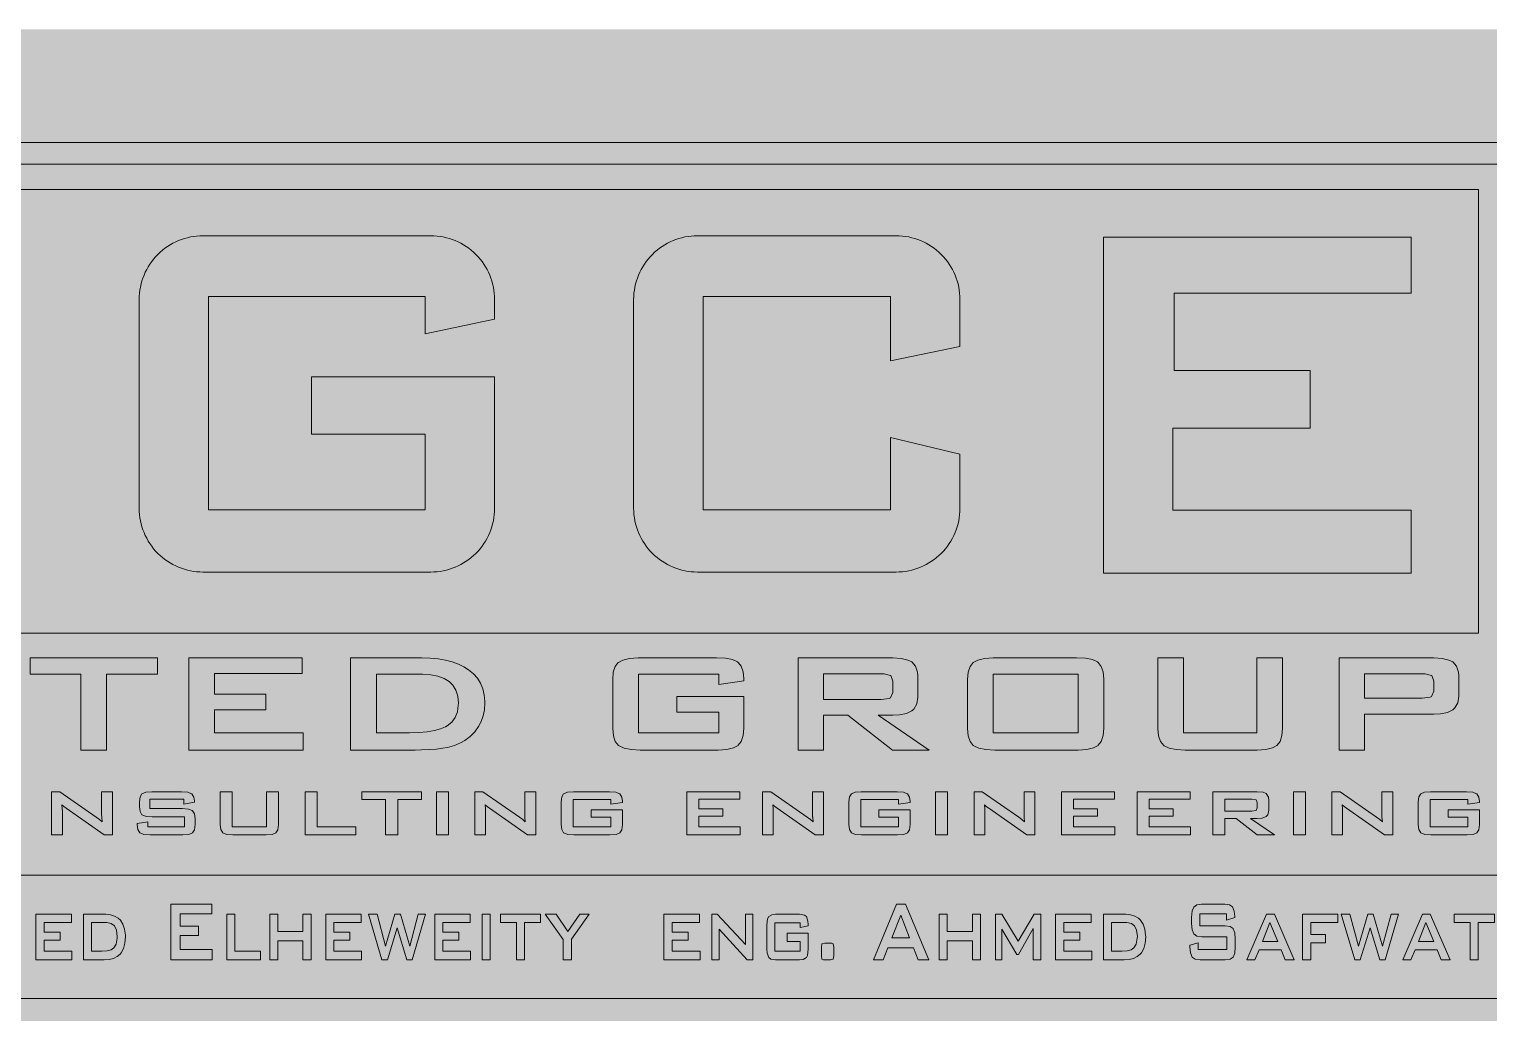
# Model space of a CAD drawing. Extents: x 752 to 1087, y 357 to 811.
# Drawn here: x 932.722 to 935.667, y 759.617 to 761.602 of the extents above; entities that cross this region are included whole.
import ezdxf

# ---------------------------------------------------------------- set-up
doc = ezdxf.new("R2010")
doc.units = 0
doc.header["$MEASUREMENT"] = 0
doc.layers.get('0').update_dxf_attribs({"linetype": 'CONTINUOUS', "lineweight": 30})
doc.layers.add('UGCE-Logo', color=5, linetype='CONTINUOUS', lineweight=0)

# ---------------------------------------------------------------- blocks, each defined once
blk = doc.blocks.new('UGCE Logo')
at = {"layer": 'UGCE-Logo', "true_color": 0xffffff}
blk.add_hatch(color=7, dxfattribs=at).paths.add_polyline_path([(107380, 60870), (107380, 0), (0, 0), (0, 60870)])
at = {"layer": 'UGCE-Logo', "lineweight": 0, "true_color": 0x06336b}
h = blk.add_hatch(color=156, dxfattribs=at)
h.paths.add_polyline_path([(101375, 55359), (5508, 55359), (5508, 13718), (101375, 13718)])
h.paths.add_polyline_path([(59406, 15590), (59406, 17808), (61138, 17808), (61138, 17415), (59804, 17415), (59804, 16933), (60579, 16933), (60579, 16551), (59804, 16551), (59804, 16007), (61158, 16007), (61158, 15590)], flags=16)
h.paths.add_polyline_path([(54900, 15590), (54507, 15590), (54507, 16586), (53631, 17808), (54160, 17808), (54731, 16979), (55313, 17808), (55772, 17808), (54900, 16597)], flags=16)
h.paths.add_polyline_path([(61729, 15590), (61729, 17808), (61999, 17808), (63372, 16335), (63372, 17808), (63727, 17808), (63727, 15590), (63453, 15590), (62088, 17087), (62088, 15590)], flags=16)
h.paths.add_polyline_path([(6569, 19713), (6569, 54298), (100314, 54298), (100314, 19713)], flags=16)
h.paths.add_polyline_path([(53396, 17411), (52620, 17411), (52620, 15590), (52227, 15590), (52227, 17411), (51455, 17411), (51455, 17808), (53396, 17808)], flags=16)
h.paths.add_polyline_path([(50950, 15590), (50560, 15590), (50560, 17808), (50950, 17808)], flags=16)
h.paths.add_polyline_path([(64422, 15918), (64410, 16115), (64410, 17284), (64445, 17592), (64499, 17697), (64653, 17789), (64830, 17808), (65999, 17808), (66235, 17770), (66331, 17700), (66408, 17481), (66420, 17311), (66420, 17253), (66034, 17160), (66034, 17400), (64803, 17400), (64803, 16015), (66034, 16015), (66034, 16485), (65390, 16485), (65390, 16883), (66420, 16883), (66420, 16115), (66385, 15810), (66335, 15702), (66177, 15609), (65999, 15590), (64830, 15590), (64595, 15629), (64499, 15702)], flags=16)
h.paths.add_polyline_path([(49993, 15590), (48253, 15590), (48253, 17808), (49974, 17808), (49974, 17415), (48647, 17415), (48647, 16933), (49418, 16933), (49418, 16551), (48647, 16551), (48647, 16007), (49993, 16007)], flags=16)
h.paths.add_polyline_path([(67068, 15787), (67068, 16211), (67091, 16366), (67230, 16400), (67500, 16400), (67570, 16400), (67643, 16366), (67662, 16211), (67662, 15787), (67639, 15625), (67500, 15590), (67161, 15590), (67087, 15633)], flags=16)
h.paths.add_polyline_path([(47802, 17808), (47158, 15590), (46891, 15590), (46429, 17156), (45958, 15590), (45688, 15590), (45036, 17808), (45445, 17808), (45865, 16261), (46320, 17808), (46587, 17808), (47038, 16261), (47451, 17808)], flags=16)
h.paths.add_polyline_path([(69603, 15590), (70721, 18295), (71161, 18295), (72292, 15590), (71778, 15590), (71539, 16180), (70289, 16180), (70062, 15590)], flags=16)
h.paths.add_polyline_path([(44692, 15590), (42949, 15590), (42949, 17808), (44673, 17808), (44673, 17415), (43346, 17415), (43346, 16933), (44118, 16933), (44118, 16551), (43346, 16551), (43346, 16007), (44692, 16007)], flags=16)
h.paths.add_polyline_path([(70486, 16670), (70926, 17770), (71350, 16670)], flags=0)
h.paths.add_polyline_path([(72785, 15590), (72785, 17808), (73183, 17808), (73183, 16964), (74409, 16964), (74409, 17808), (74803, 17808), (74803, 15590), (74409, 15590), (74409, 16524), (73183, 16524), (73183, 15590)], flags=16)
h.paths.add_polyline_path([(42235, 15590), (41842, 15590), (41842, 16524), (40622, 16524), (40622, 15590), (40225, 15590), (40225, 17808), (40622, 17808), (40622, 16964), (41842, 16964), (41842, 17808), (42235, 17808)], flags=16)
h.paths.add_polyline_path([(39785, 15590), (38134, 15590), (38134, 17808), (38528, 17808), (38528, 16007), (39785, 16007)], flags=16)
h.paths.add_polyline_path([(75528, 15590), (75528, 17808), (75841, 17808), (76632, 16493), (77419, 17808), (77739, 17808), (77739, 15590), (77372, 15590), (77372, 17118), (76651, 15856), (76574, 15856), (75841, 17079), (75841, 15590)], flags=16)
h.paths.add_polyline_path([(37432, 15590), (35410, 15590), (35410, 18295), (37417, 18295), (37417, 17835), (35866, 17835), (35866, 17230), (36768, 17230), (36768, 16771), (35866, 16771), (35866, 16099), (37432, 16099)], flags=16)
h.paths.add_polyline_path([(78456, 15590), (78456, 17808), (80192, 17808), (80192, 17415), (78854, 17415), (78854, 16933), (79633, 16933), (79633, 16551), (78854, 16551), (78854, 16007), (80212, 16007), (80212, 15590)], flags=16)
h.paths.add_polyline_path([(80779, 15590), (80779, 17808), (81867, 17808), (82106, 17785), (82310, 17724), (82484, 17623), (82588, 17523), (82715, 17326), (82800, 17087), (82835, 16798), (82839, 16705), (82816, 16404), (82746, 16150), (82616, 15907), (82426, 15752), (82249, 15663), (82036, 15609), (81797, 15590), (81770, 15590)], flags=16)
h.paths.add_polyline_path([(81176, 16007), (81176, 17411), (81902, 17411), (82141, 17361), (82298, 17243), (82399, 17029), (82439, 16689), (82380, 16362), (82268, 16173), (82137, 16084), (81940, 16026), (81685, 16007)], flags=0)
h.paths.add_polyline_path([(33208, 16705), (33185, 16404), (33119, 16150), (32989, 15907), (32799, 15752), (32621, 15663), (32413, 15609), (32174, 15590), (32147, 15590), (31163, 15590), (31163, 17808), (32247, 17808), (32479, 17785), (32683, 17724), (32857, 17623), (32961, 17523), (33088, 17326), (33169, 17087), (33208, 16798)], flags=16)
h.paths.add_polyline_path([(32756, 16362), (32641, 16173), (32513, 16084), (32317, 16026), (32062, 16007), (31560, 16007), (31560, 17411), (32279, 17411), (32513, 17361), (32671, 17245), (32671, 17241), (32772, 17029), (32811, 16691)], flags=0)
h.paths.add_polyline_path([(30600, 15590), (28856, 15590), (28856, 17808), (30580, 17808), (30580, 17415), (29253, 17415), (29253, 16933), (30025, 16933), (30025, 16551), (29253, 16551), (29253, 16007), (30600, 16007)], flags=16)
h.paths.add_polyline_path([(84992, 16231), (84992, 16304), (85397, 16420), (85397, 16099), (86789, 16099), (86789, 16717), (85563, 16717), (85319, 16751), (85173, 16852), (85096, 17060), (85073, 17357), (85073, 17654), (85100, 17978), (85173, 18160), (85319, 18264), (85559, 18295), (86681, 18295), (86917, 18264), (87063, 18163), (87148, 17955), (87171, 17648), (86766, 17515), (86766, 17824), (85474, 17824), (85474, 17241), (86704, 17241), (86944, 17207), (87094, 17110), (87094, 17106), (87171, 16902), (87194, 16601), (87194, 16231), (87167, 15910), (87094, 15725), (86947, 15625), (86708, 15590), (86704, 15590), (85485, 15590), (85242, 15625), (85096, 15725), (85015, 15930)], flags=16)
h.paths.add_polyline_path([(28142, 15590), (27780, 15590), (27780, 17118), (27062, 15856), (26985, 15856), (26260, 17079), (26260, 15590), (25947, 15590), (25947, 17808), (26260, 17808), (27047, 16493), (27826, 17808), (28142, 17808)], flags=16)
h.paths.add_polyline_path([(87758, 15590), (88714, 17808), (89096, 17808), (90068, 15590), (89625, 15590), (89424, 16076), (88356, 16076), (88151, 15590)], flags=16)
h.paths.add_polyline_path([(88521, 16481), (88884, 17403), (89262, 16481)], flags=0)
h.paths.add_polyline_path([(25546, 15590), (25106, 15590), (24906, 16076), (23845, 16076), (23640, 15590), (23251, 15590), (24203, 17808), (24578, 17808)], flags=16)
h.paths.add_polyline_path([(24747, 16481), (24011, 16481), (24373, 17403)], flags=0)
h.paths.add_polyline_path([(90474, 15590), (90474, 17808), (92186, 17808), (92186, 17411), (90871, 17411), (90871, 16832), (91577, 16832), (91577, 16420), (90871, 16420), (90871, 15590)], flags=16)
h.paths.add_polyline_path([(22776, 15590), (22386, 15590), (22386, 16524), (21167, 16524), (21167, 15590), (20770, 15590), (20770, 17808), (21167, 17808), (21167, 16964), (22386, 16964), (22386, 17808), (22776, 17808)], flags=16)
h.paths.add_polyline_path([(92352, 17808), (92761, 17808), (93186, 16261), (93641, 17808), (93911, 17808), (94362, 16261), (94779, 17808), (95138, 17808), (94486, 15590), (94220, 15590), (93753, 17156), (93278, 15590), (93008, 15590)], flags=16)
h.paths.add_polyline_path([(20095, 16115), (20060, 15810), (20010, 15702), (19852, 15609), (19678, 15590), (18436, 15590), (18204, 15629), (18104, 15702), (18031, 15918), (18019, 16115), (18019, 17284), (18054, 17592), (18104, 17697), (18259, 17789), (18436, 17808), (19678, 17808), (19910, 17770), (20010, 17697), (20083, 17477), (20095, 17284)], flags=16)
h.paths.add_polyline_path([(95342, 15590), (96299, 17808), (96681, 17808), (97653, 15590), (97213, 15590), (97009, 16076), (95940, 16076), (95736, 15590)], flags=16)
h.paths.add_polyline_path([(19705, 16015), (18409, 16015), (18409, 17400), (19705, 17400)], flags=0)
h.paths.add_polyline_path([(96106, 16481), (96473, 17403), (96847, 16481)], flags=0)
h.paths.add_polyline_path([(97846, 17411), (97846, 17808), (99802, 17808), (99802, 17411), (99019, 17411), (99019, 15590), (98625, 15590), (98625, 17411)], flags=16)
h.paths.add_polyline_path([(17244, 15590), (16820, 15590), (16820, 17261), (16827, 17384), (16835, 17550), (16773, 17380), (16723, 17268), (15986, 15914), (15894, 15914), (15157, 17272), (15091, 17419), (15041, 17550), (15049, 17396), (15053, 17261), (15053, 15590), (14682, 15590), (14682, 18295), (15053, 18295), (15975, 16659), (16877, 18295), (17244, 18295)], flags=16)
h.paths.add_polyline_path([(12383, 15787), (12360, 15625), (12225, 15590), (11885, 15590), (11816, 15633), (11793, 15787), (11793, 16211), (11816, 16366), (11955, 16400), (12225, 16400), (12294, 16400), (12364, 16366), (12383, 16211)], flags=16)
h.paths.add_polyline_path([(11341, 15590), (10778, 15590), (10107, 16431), (9737, 16431), (9737, 15590), (9351, 15590), (9351, 17808), (10797, 17808), (11072, 17751), (11168, 17477), (11175, 17376), (11175, 16856), (11115, 16546), (10913, 16439), (10797, 16431), (10578, 16431)], flags=16)
h.paths.add_polyline_path([(10809, 16991), (10770, 16852), (10632, 16813), (9737, 16813), (9737, 17427), (10632, 17427), (10770, 17384), (10809, 17245)], flags=0)
h.paths.add_polyline_path([(8764, 16705), (8741, 16404), (8672, 16150), (8560, 15941), (8498, 15872), (8355, 15752), (8178, 15663), (7970, 15609), (7727, 15590), (7700, 15590), (6720, 15590), (6720, 17808), (7800, 17808), (8035, 17785), (8236, 17724), (8409, 17623), (8514, 17523), (8641, 17326), (8726, 17087), (8760, 16798)], flags=16)
h.paths.add_polyline_path([(8359, 16640), (8309, 16362), (8197, 16173), (8066, 16084), (7869, 16026), (7619, 16007), (7113, 16007), (7113, 17411), (7836, 17411), (8070, 17361), (8227, 17243), (8328, 17029), (8359, 16732)], flags=0)
h = blk.add_hatch(color=156, dxfattribs=at)
h.paths.add_polyline_path([(99030, 53073), (7883, 53073), (7883, 31490), (99030, 31490)])
h.paths.add_polyline_path([(48062, 34460), (36978, 34460, -0.414214), (33875, 37563), (33875, 47718, -0.414214), (36978, 50821), (48062, 50821, -0.414214), (51165, 47718), (51165, 46759), (47789, 46052), (47789, 47862), (37251, 47862), (37251, 37485), (47789, 37485), (47789, 41166), (42257, 41166), (42257, 43965), (51165, 43965), (51165, 37563, -0.414214)], flags=16)
h.paths.add_polyline_path([(57930, 37563), (57930, 47718, -0.414214), (61034, 50821), (70700, 50821, -0.414214), (73803, 47718), (73803, 45438), (70427, 44731), (70427, 47862), (61307, 47862), (61307, 37485), (70427, 37485), (70427, 40999), (73803, 40202), (73803, 37563, -0.414214), (70700, 34460), (61034, 34460, -0.414214)], flags=16)
h.paths.add_polyline_path([(23634, 34411), (13568, 34411, -0.414214), (10465, 37514), (10465, 50808), (13823, 50808), (13823, 37514), (23413, 37514), (23413, 50808), (26737, 50808), (26737, 37514, -0.414214)], flags=16)
h.paths.add_polyline_path([(80784, 50746), (95753, 50746), (95753, 48021), (84228, 48021), (84228, 44269), (90836, 44269), (90836, 41455), (84159, 41455), (84159, 37474), (95753, 37474), (95753, 34408), (80784, 34408)], flags=16)
h = blk.add_hatch(color=156, dxfattribs=at)
h.dxf.hatch_style = 1
h.paths.add_polyline_path([(34765, 30286), (28569, 30286), (28569, 29483), (31038, 29483), (31038, 25801), (32288, 25801), (32288, 29483), (34765, 29483)])
h = blk.add_hatch(color=156, dxfattribs=at)
h.dxf.hatch_style = 1
h.paths.add_polyline_path([(41802, 30286), (36296, 30286), (36296, 25801), (41853, 25801), (41853, 26644), (37548, 26644), (37548, 27757), (40031, 27757), (40031, 28521), (37548, 28521), (37548, 29522), (41802, 29522)])
h = blk.add_hatch(color=156, dxfattribs=at)
h.dxf.hatch_style = 1
h.paths.add_polyline_path([(50695, 28072), (50692, 28167), (50661, 28485), (50589, 28780), (50477, 29048), (50327, 29293), (50134, 29514), (49900, 29709), (49674, 29854), (49403, 29985), (49105, 30094), (48776, 30178), (48419, 30239), (48034, 30275), (47621, 30286), (44162, 30286), (44162, 25801), (47300, 25801), (47615, 25804), (47998, 25818), (48341, 25846), (48639, 25885), (48873, 25929), (49216, 26024), (49509, 26147), (49713, 26264), (49975, 26459), (50198, 26685), (50385, 26942), (50516, 27190), (50614, 27466), (50675, 27759)])
h.paths.add_polyline_path([(49401, 27982), (49353, 27662), (49247, 27386), (49085, 27160), (48862, 26981), (48781, 26934), (48533, 26830), (48237, 26750), (47886, 26691), (47484, 26657), (47032, 26644), (45415, 26644), (45415, 29483), (47632, 29483), (47657, 29483), (48059, 29461), (48410, 29394), (48709, 29285), (48954, 29132), (49141, 28948), (49286, 28705), (49373, 28418), (49403, 28088)], flags=16)
h = blk.add_hatch(color=156, dxfattribs=at)
h.dxf.hatch_style = 1
h.paths.add_polyline_path([(63007, 30066), (62977, 30088), (62734, 30197), (62394, 30264), (61953, 30286), (58246, 30286), (58154, 30286), (57732, 30256), (57409, 30180), (57186, 30061), (57177, 30055), (57030, 29863), (56940, 29586), (56912, 29227), (56912, 26844), (56943, 26485), (57035, 26214), (57186, 26024), (57219, 25999), (57462, 25888), (57802, 25823), (58246, 25801), (61953, 25801), (62042, 25801), (62466, 25832), (62790, 25907), (63010, 26024), (63018, 26033), (63166, 26222), (63255, 26499), (63286, 26861), (63286, 28406), (60025, 28406), (60025, 27642), (62070, 27642), (62070, 26644), (58162, 26644), (58162, 29483), (62070, 29483), (62070, 28984), (63286, 29165), (63286, 29268), (63258, 29598), (63163, 29874)])
h = blk.add_hatch(color=156, dxfattribs=at)
h.dxf.hatch_style = 1
h.paths.add_polyline_path([(71643, 29876), (71462, 30083), (71269, 30180), (70946, 30261), (70530, 30286), (65930, 30286), (65930, 25801), (67163, 25801), (67163, 27494), (68349, 27494), (70516, 25801), (72310, 25801), (69827, 27494), (70530, 27494), (70868, 27511), (71208, 27581), (71462, 27701), (71565, 27796), (71702, 28041), (71746, 28365), (71746, 29416), (71735, 29592)])
h.paths.add_polyline_path([(70541, 29157), (70541, 28618), (70541, 28602), (70424, 28342), (70352, 28309), (69975, 28261), (67163, 28261), (67163, 29511), (69975, 29511), (70120, 29505), (70431, 29431)], flags=16)
h = blk.add_hatch(color=156, dxfattribs=at)
h.dxf.hatch_style = 1
h.paths.add_polyline_path([(80522, 30061), (80488, 30088), (80248, 30197), (79905, 30264), (79465, 30286), (75506, 30286), (75417, 30286), (74993, 30256), (74670, 30180), (74446, 30061), (74441, 30055), (74293, 29863), (74204, 29586), (74173, 29227), (74173, 26844), (74207, 26485), (74296, 26214), (74446, 26024), (74483, 25999), (74723, 25888), (75063, 25823), (75506, 25801), (79465, 25801), (79554, 25801), (79978, 25832), (80299, 25907), (80522, 26024), (80530, 26033), (80678, 26222), (80767, 26499), (80798, 26861), (80798, 29243), (80764, 29598), (80672, 29871)])
h.paths.add_polyline_path([(79551, 29483), (79551, 26644), (75426, 26644), (75426, 29483)], flags=16)
h = blk.add_hatch(color=156, dxfattribs=at)
h.dxf.hatch_style = 1
h.paths.add_polyline_path([(89495, 26861), (89495, 30286), (88251, 30286), (88251, 26644), (84684, 26644), (84684, 30286), (83431, 30286), (83431, 26839), (83465, 26485), (83559, 26211), (83713, 26024), (83744, 26002), (83983, 25890), (84324, 25823), (84764, 25801), (88165, 25801), (88254, 25801), (88675, 25832), (88999, 25907), (89222, 26024), (89230, 26033), (89378, 26222), (89467, 26499)])
h = blk.add_hatch(color=156, dxfattribs=at)
h.dxf.hatch_style = 1
h.paths.add_polyline_path([(97526, 27634), (97780, 27757), (97880, 27846), (98017, 28091), (98064, 28415), (98064, 29416), (98053, 29592), (97961, 29876), (97780, 30083), (97587, 30180), (97261, 30261), (96848, 30286), (92248, 30286), (92248, 25801), (93478, 25801), (93478, 27550), (96848, 27550), (97186, 27567)])
h.paths.add_polyline_path([(93478, 28323), (93478, 29511), (96293, 29511), (96438, 29505), (96749, 29431), (96859, 29157), (96859, 28667), (96742, 28401), (96670, 28367), (96293, 28323)], flags=16)
h = blk.add_hatch(color=156, dxfattribs=at)
h.dxf.hatch_style = 1
h.paths.add_polyline_path([(32578, 23774), (32050, 23774), (32050, 22668), (32056, 22554), (32056, 22534), (32073, 22305), (31948, 22418), (31789, 22534), (30014, 23774), (29615, 23774), (29615, 21670), (30142, 21670), (30142, 22807), (30136, 22957), (30116, 23141), (30210, 23059), (30326, 22968), (32178, 21670), (32578, 21670)])
h = blk.add_hatch(color=156, dxfattribs=at)
h.dxf.hatch_style = 1
h.paths.add_polyline_path([(36468, 22846), (36460, 22855), (36270, 22929), (35966, 22954), (34395, 22954), (34395, 23405), (36046, 23405), (36046, 23167), (36564, 23266), (36564, 23311), (36536, 23513), (36431, 23672), (36428, 23674), (36236, 23748), (35938, 23774), (34509, 23774), (34489, 23774), (34194, 23745), (34012, 23666), (33916, 23521), (33885, 23275), (33885, 23042), (33916, 22804), (34012, 22651), (34018, 22645), (34208, 22571), (34509, 22546), (36080, 22546), (36080, 22067), (34299, 22067), (34299, 22313), (33780, 22225), (33780, 22169), (33814, 21931), (33913, 21775), (33922, 21769), (34109, 21695), (34409, 21670), (35966, 21670), (35992, 21670), (36287, 21698), (36468, 21775), (36564, 21922), (36596, 22169), (36596, 22455), (36567, 22693)])
h = blk.add_hatch(color=156, dxfattribs=at)
h.dxf.hatch_style = 1
h.paths.add_polyline_path([(40653, 23774), (40069, 23774), (40069, 22067), (38399, 22067), (38399, 23774), (37812, 23774), (37812, 22169), (37843, 21928), (37942, 21775), (38138, 21695), (38439, 21670), (40049, 21670), (40344, 21698), (40526, 21775), (40622, 21922), (40653, 22169)])
h = blk.add_hatch(color=156, dxfattribs=at)
h.dxf.hatch_style = 1
h.paths.add_polyline_path([(44422, 22067), (42530, 22067), (42530, 23774), (41943, 23774), (41943, 21670), (44422, 21670)])
h = blk.add_hatch(color=156, dxfattribs=at)
h.dxf.hatch_style = 1
h.paths.add_polyline_path([(47615, 23774), (44711, 23774), (44711, 23396), (45865, 23396), (45865, 21670), (46452, 21670), (46452, 23396), (47615, 23396)])
h = blk.add_hatch(color=156, dxfattribs=at)
h.dxf.hatch_style = 1
h.paths.add_polyline_path([(48919, 23774), (48332, 23774), (48332, 21670), (48919, 21670)])
h = blk.add_hatch(color=156, dxfattribs=at)
h.dxf.hatch_style = 1
h.paths.add_polyline_path([(53164, 23774), (52636, 23774), (52636, 22668), (52639, 22554), (52642, 22534), (52659, 22305), (52534, 22418), (52373, 22534), (50600, 23774), (50198, 23774), (50198, 21670), (50725, 21670), (50725, 22807), (50722, 22957), (50702, 23141), (50796, 23059), (50912, 22968), (52761, 21670), (53164, 21670)])
h = blk.add_hatch(color=156, dxfattribs=at)
h.dxf.hatch_style = 1
h.paths.add_polyline_path([(57383, 22169), (57383, 22892), (55855, 22892), (55855, 22534), (56813, 22534), (56813, 22067), (54984, 22067), (54984, 23396), (56813, 23396), (56813, 23161), (57383, 23246), (57383, 23294), (57355, 23513), (57253, 23669), (57247, 23672), (57060, 23748), (56759, 23774), (55001, 23774), (54706, 23745), (54525, 23666), (54431, 23521), (54397, 23275), (54397, 22169), (54428, 21928), (54525, 21775), (54533, 21769), (54720, 21695), (55021, 21670), (56779, 21670), (57074, 21698), (57255, 21775), (57352, 21922)])
h = blk.add_hatch(color=156, dxfattribs=at)
h.dxf.hatch_style = 1
h.paths.add_polyline_path([(63094, 23774), (60513, 23774), (60513, 21670), (63116, 21670), (63116, 22067), (61100, 22067), (61100, 22588), (62263, 22588), (62263, 22946), (61100, 22946), (61100, 23414), (63094, 23414)])
h = blk.add_hatch(color=156, dxfattribs=at)
h.dxf.hatch_style = 1
h.paths.add_polyline_path([(67160, 23774), (66633, 23774), (66633, 22668), (66635, 22554), (66638, 22534), (66655, 22305), (66530, 22418), (66369, 22534), (64597, 23774), (64194, 23774), (64194, 21670), (64721, 21670), (64721, 22807), (64719, 22957), (64699, 23141), (64792, 23059), (64909, 22968), (66757, 21670), (67160, 21670)])
h = blk.add_hatch(color=156, dxfattribs=at)
h.dxf.hatch_style = 1
h.paths.add_polyline_path([(68978, 23396), (70809, 23396), (70809, 23161), (71379, 23246), (71379, 23294), (71351, 23513), (71249, 23669), (71243, 23672), (71053, 23748), (70753, 23774), (68997, 23774), (68702, 23745), (68521, 23666), (68425, 23521), (68391, 23275), (68391, 22169), (68422, 21928), (68521, 21775), (68527, 21769), (68714, 21695), (69017, 21670), (70772, 21670), (71067, 21698), (71249, 21775), (71345, 21922), (71379, 22169), (71379, 22892), (69851, 22892), (69851, 22534), (70809, 22534), (70809, 22067), (68978, 22067)])
h = blk.add_hatch(color=156, dxfattribs=at)
h.dxf.hatch_style = 1
h.paths.add_polyline_path([(73205, 23774), (72618, 23774), (72618, 21670), (73205, 21670)])
h = blk.add_hatch(color=156, dxfattribs=at)
h.dxf.hatch_style = 1
h.paths.add_polyline_path([(74887, 23774), (74487, 23774), (74487, 21670), (75014, 21670), (75014, 22807), (75009, 22957), (74992, 23141), (75082, 23059), (75202, 22968), (77050, 21670), (77450, 21670), (77450, 23774), (76923, 23774), (76923, 22668), (76928, 22554), (76931, 22534), (76948, 22305), (76821, 22418), (76662, 22534)])
h = blk.add_hatch(color=156, dxfattribs=at)
h.dxf.hatch_style = 1
h.paths.add_polyline_path([(79322, 23414), (81315, 23414), (81315, 23774), (78735, 23774), (78735, 21670), (81340, 21670), (81340, 22067), (79322, 22067), (79322, 22588), (80487, 22588), (80487, 22946), (79322, 22946)])
h = blk.add_hatch(color=156, dxfattribs=at)
h.dxf.hatch_style = 1
h.paths.add_polyline_path([(83008, 23414), (85001, 23414), (85001, 23774), (82421, 23774), (82421, 21670), (85024, 21670), (85024, 22067), (83008, 22067), (83008, 22588), (84170, 22588), (84170, 22946), (83008, 22946)])
h = blk.add_hatch(color=156, dxfattribs=at)
h.dxf.hatch_style = 1
h.paths.add_polyline_path([(88832, 23365), (88812, 23513), (88699, 23677), (88546, 23742), (88262, 23774), (86107, 23774), (86107, 21670), (86685, 21670), (86685, 22464), (87241, 22464), (88256, 21670), (89098, 21670), (87933, 22464), (88262, 22464), (88497, 22483), (88699, 22560), (88781, 22651), (88832, 22872)])
h.paths.add_polyline_path([(86685, 23408), (88004, 23408), (88214, 23374), (88268, 23243), (88268, 22991), (88214, 22861), (88004, 22824), (86685, 22824)], flags=16)
h = blk.add_hatch(color=156, dxfattribs=at)
h.dxf.hatch_style = 1
h.paths.add_polyline_path([(90610, 23774), (90023, 23774), (90023, 21670), (90610, 21670)])
h = blk.add_hatch(color=156, dxfattribs=at)
h.dxf.hatch_style = 1
h.paths.add_polyline_path([(94855, 23774), (94327, 23774), (94327, 22668), (94333, 22554), (94333, 22534), (94353, 22305), (94225, 22418), (94066, 22534), (92291, 23774), (91891, 23774), (91891, 21670), (92419, 21670), (92419, 22807), (92413, 22957), (92393, 23141), (92487, 23059), (92603, 22968), (94455, 21670), (94855, 21670)])
h = blk.add_hatch(color=156, dxfattribs=at)
h.dxf.hatch_style = 1
h.paths.add_polyline_path([(99074, 22892), (97546, 22892), (97546, 22534), (98504, 22534), (98504, 22067), (96675, 22067), (96675, 23396), (98504, 23396), (98504, 23161), (99074, 23246), (99074, 23294), (99046, 23513), (98943, 23669), (98938, 23672), (98751, 23748), (98450, 23774), (96692, 23774), (96397, 23745), (96216, 23666), (96122, 23521), (96088, 23275), (96088, 22169), (96119, 21928), (96216, 21775), (96224, 21769), (96411, 21695), (96712, 21670), (98470, 21670), (98765, 21698), (98946, 21775), (99040, 21922), (99074, 22169)])
at = {"layer": 'UGCE-Logo', "color": 156, "true_color": 0x06336b}
for points in [[(101375, 55359), (101375, 13718), (5508, 13718), (5508, 55359)], [(100314, 54298), (100314, 19713), (6569, 19713), (6569, 54298)], [(99030, 53073), (99030, 31490), (7883, 31490), (7883, 53073)]]:
    blk.add_lwpolyline(points, close=True, dxfattribs=at)
at = {"layer": 'UGCE-Logo', "color": 156, "lineweight": 0, "true_color": 0x06336b}
for points in [[(51165, 43965), (51165, 37563, -0.414214), (48062, 34460), (36978, 34460, -0.414214), (33875, 37563), (33875, 47718, -0.414214), (36978, 50821), (48062, 50821, -0.414214), (51165, 47718), (51165, 46759), (47789, 46052), (47789, 47862), (37251, 47862), (37251, 37485), (47789, 37485), (47789, 41166), (42257, 41166), (42257, 43965)], [(73803, 37563, -0.414214), (70700, 34460), (61034, 34460, -0.414214), (57930, 37563), (57930, 47718, -0.414214), (61034, 50821), (70700, 50821, -0.414214), (73803, 47718), (73803, 45438), (70427, 44731), (70427, 47862), (61307, 47862), (61307, 37485), (70427, 37485), (70427, 40999), (73803, 40202)]]:
    blk.add_lwpolyline(points, format="xyb", close=True, dxfattribs=at)
for points in [[(95753, 50746), (80784, 50746), (80784, 34408), (95753, 34408), (95753, 37474), (84159, 37474), (84159, 41455), (90836, 41455), (90836, 44269), (84228, 44269), (84228, 48021), (95753, 48021)], [(28569, 30286), (28569, 29483), (31038, 29483), (31038, 25801), (32288, 25801), (32288, 29483), (34765, 29483), (34765, 30286)], [(36296, 30286), (36296, 25801), (41853, 25801), (41853, 26644), (37548, 26644), (37548, 27757), (40031, 27757), (40031, 28521), (37548, 28521), (37548, 29522), (41802, 29522), (41802, 30286)], [(49900, 29709), (49674, 29854), (49403, 29985), (49105, 30094), (48776, 30178), (48419, 30239), (48034, 30275), (47621, 30286), (44162, 30286), (44162, 25801), (47300, 25801), (47615, 25804), (47998, 25818), (48341, 25846), (48639, 25885), (48873, 25929), (49216, 26024), (49509, 26147), (49713, 26264), (49975, 26459), (50198, 26685), (50385, 26942), (50516, 27190), (50614, 27466), (50675, 27759), (50695, 28072), (50692, 28167), (50661, 28485), (50589, 28780), (50477, 29048), (50327, 29293), (50134, 29514)], [(60025, 28406), (60025, 27642), (62070, 27642), (62070, 26644), (58162, 26644), (58162, 29483), (62070, 29483), (62070, 28984), (63286, 29165), (63286, 29268), (63258, 29598), (63163, 29874), (63007, 30066), (62977, 30088), (62734, 30197), (62394, 30264), (61953, 30286), (58246, 30286), (58154, 30286), (57732, 30256), (57409, 30180), (57186, 30061), (57177, 30055), (57030, 29863), (56940, 29586), (56912, 29227), (56912, 26861), (56912, 26844), (56943, 26485), (57035, 26214), (57186, 26024), (57219, 25999), (57462, 25888), (57802, 25823), (58246, 25801), (61953, 25801), (62042, 25801), (62466, 25832), (62790, 25907), (63010, 26024), (63018, 26033), (63166, 26222), (63255, 26499), (63286, 26861), (63286, 28406)], [(70530, 27494), (70868, 27511), (71208, 27581), (71462, 27701), (71565, 27796), (71702, 28041), (71746, 28365), (71746, 29416), (71735, 29592), (71643, 29876), (71462, 30083), (71269, 30180), (70946, 30261), (70530, 30286), (65930, 30286), (65930, 25801), (67163, 25801), (67163, 27494), (68349, 27494), (70516, 25801), (72310, 25801), (69827, 27494)], [(74173, 29227), (74173, 26861), (74173, 26844), (74207, 26485), (74296, 26214), (74446, 26024), (74483, 25999), (74723, 25888), (75063, 25823), (75506, 25801), (79465, 25801), (79554, 25801), (79978, 25832), (80299, 25907), (80522, 26024), (80530, 26033), (80678, 26222), (80767, 26499), (80798, 26861), (80798, 29227), (80798, 29243), (80764, 29598), (80672, 29871), (80522, 30061), (80488, 30088), (80248, 30197), (79905, 30264), (79465, 30286), (75506, 30286), (75417, 30286), (74993, 30256), (74670, 30180), (74446, 30061), (74441, 30055), (74293, 29863), (74204, 29586)], [(83431, 30286), (83431, 26861), (83431, 26839), (83465, 26485), (83559, 26211), (83713, 26024), (83744, 26002), (83983, 25890), (84324, 25823), (84764, 25801), (88165, 25801), (88254, 25801), (88675, 25832), (88999, 25907), (89222, 26024), (89230, 26033), (89378, 26222), (89467, 26499), (89495, 26861), (89495, 30286), (88251, 30286), (88251, 26644), (84684, 26644), (84684, 30286)], [(97961, 29876), (97780, 30083), (97587, 30180), (97261, 30261), (96848, 30286), (92248, 30286), (92248, 25801), (93478, 25801), (93478, 27550), (96848, 27550), (97186, 27567), (97526, 27634), (97780, 27757), (97880, 27846), (98017, 28091), (98064, 28415), (98064, 29416), (98053, 29592)], [(45415, 29483), (47632, 29483), (47657, 29483), (48059, 29461), (48410, 29394), (48709, 29285), (48954, 29132), (49141, 28948), (49286, 28705), (49373, 28418), (49403, 28088), (49401, 27982), (49353, 27662), (49247, 27386), (49085, 27160), (48862, 26981), (48781, 26934), (48533, 26830), (48237, 26750), (47886, 26691), (47484, 26657), (47032, 26644), (45415, 26644)], [(67163, 29511), (69975, 29511), (70120, 29505), (70424, 29433), (70433, 29427), (70541, 29157), (70541, 28618), (70541, 28602), (70424, 28342), (70352, 28309), (69975, 28261), (67163, 28261)], [(79551, 26644), (75426, 26644), (75426, 29483), (79551, 29483)], [(93478, 29511), (96293, 29511), (96438, 29505), (96742, 29433), (96750, 29427), (96859, 29157), (96859, 28677), (96856, 28660), (96742, 28401), (96670, 28367), (96293, 28323), (93478, 28323)], [(29615, 23774), (29615, 21670), (30142, 21670), (30142, 22807), (30136, 22957), (30116, 23141), (30210, 23059), (30326, 22968), (32178, 21670), (32578, 21670), (32578, 23774), (32050, 23774), (32050, 22668), (32056, 22554), (32056, 22534), (32073, 22305), (31948, 22418), (31789, 22534), (30014, 23774)], [(33780, 22225), (33780, 22169), (33814, 21931), (33913, 21775), (33922, 21769), (34109, 21695), (34409, 21670), (35966, 21670), (35992, 21670), (36287, 21698), (36468, 21775), (36564, 21922), (36596, 22169), (36596, 22455), (36567, 22693), (36468, 22846), (36460, 22855), (36270, 22929), (35966, 22954), (34395, 22954), (34395, 23405), (36046, 23405), (36046, 23167), (36564, 23266), (36564, 23311), (36536, 23513), (36431, 23672), (36428, 23674), (36236, 23748), (35938, 23774), (34509, 23774), (34489, 23774), (34194, 23745), (34012, 23666), (33916, 23521), (33885, 23275), (33885, 23042), (33916, 22804), (34012, 22651), (34018, 22645), (34208, 22571), (34509, 22546), (36080, 22546), (36080, 22067), (34299, 22067), (34299, 22313)], [(37812, 23774), (37812, 22169), (37843, 21928), (37943, 21775), (37951, 21772), (38138, 21695), (38439, 21670), (40029, 21670), (40049, 21670), (40344, 21698), (40526, 21775), (40622, 21922), (40653, 22169), (40653, 23774), (40069, 23774), (40069, 22067), (38399, 22067), (38399, 23774)], [(41943, 23774), (41943, 21670), (44422, 21670), (44422, 22067), (42530, 22067), (42530, 23774)], [(44711, 23774), (44711, 23396), (45865, 23396), (45865, 21670), (46452, 21670), (46452, 23396), (47615, 23396), (47615, 23774)], [(48332, 23774), (48919, 23774), (48919, 21670), (48332, 21670)], [(52636, 23774), (52636, 22668), (52639, 22554), (52642, 22534), (52659, 22305), (52534, 22418), (52373, 22534), (50600, 23774), (50198, 23774), (50198, 21670), (50725, 21670), (50725, 22807), (50722, 22957), (50702, 23141), (50796, 23059), (50912, 22968), (52761, 21670), (53164, 21670), (53164, 23774)], [(55855, 22892), (55855, 22534), (56813, 22534), (56813, 22067), (54984, 22067), (54984, 23396), (56813, 23396), (56813, 23161), (57383, 23246), (57383, 23294), (57355, 23513), (57253, 23669), (57247, 23672), (57060, 23748), (56759, 23774), (55021, 23774), (55001, 23774), (54706, 23745), (54525, 23666), (54431, 23521), (54397, 23275), (54397, 22169), (54428, 21928), (54525, 21775), (54533, 21769), (54720, 21695), (55021, 21670), (56759, 21670), (56779, 21670), (57074, 21698), (57255, 21775), (57352, 21922), (57383, 22169), (57383, 22892)], [(60513, 23774), (60513, 21670), (63116, 21670), (63116, 22067), (61100, 22067), (61100, 22588), (62263, 22588), (62263, 22946), (61100, 22946), (61100, 23414), (63094, 23414), (63094, 23774)], [(66633, 23774), (66633, 22668), (66635, 22554), (66638, 22534), (66655, 22305), (66530, 22418), (66369, 22534), (64597, 23774), (64194, 23774), (64194, 21670), (64721, 21670), (64721, 22807), (64719, 22957), (64699, 23141), (64792, 23059), (64909, 22968), (66757, 21670), (67160, 21670), (67160, 23774)], [(69851, 22892), (69851, 22534), (70809, 22534), (70809, 22067), (68978, 22067), (68978, 23396), (70809, 23396), (70809, 23161), (71379, 23246), (71379, 23294), (71351, 23513), (71249, 23669), (71243, 23672), (71053, 23748), (70753, 23774), (69017, 23774), (68997, 23774), (68702, 23745), (68521, 23666), (68425, 23521), (68391, 23275), (68391, 22169), (68422, 21928), (68521, 21775), (68527, 21769), (68714, 21695), (69017, 21670), (70753, 21670), (70772, 21670), (71067, 21698), (71249, 21775), (71345, 21922), (71379, 22169), (71379, 22892)], [(72618, 23774), (73205, 23774), (73205, 21670), (72618, 21670)], [(74487, 23774), (74487, 21670), (75014, 21670), (75014, 22807), (75009, 22957), (74992, 23141), (75082, 23059), (75202, 22968), (77050, 21670), (77450, 21670), (77450, 23774), (76923, 23774), (76923, 22668), (76928, 22554), (76931, 22534), (76948, 22305), (76821, 22418), (76662, 22534), (74887, 23774)], [(78735, 23774), (78735, 21670), (81340, 21670), (81340, 22067), (79322, 22067), (79322, 22588), (80487, 22588), (80487, 22946), (79322, 22946), (79322, 23414), (81315, 23414), (81315, 23774)], [(82421, 23774), (82421, 21670), (85024, 21670), (85024, 22067), (83008, 22067), (83008, 22588), (84170, 22588), (84170, 22946), (83008, 22946), (83008, 23414), (85001, 23414), (85001, 23774)], [(88262, 22464), (88497, 22483), (88699, 22560), (88781, 22651), (88832, 22872), (88832, 23365), (88812, 23513), (88699, 23677), (88546, 23742), (88262, 23774), (86107, 23774), (86107, 21670), (86685, 21670), (86685, 22464), (87241, 22464), (88256, 21670), (89098, 21670), (87933, 22464)], [(90023, 23774), (90610, 23774), (90610, 21670), (90023, 21670)], [(91891, 23774), (91891, 21670), (92419, 21670), (92419, 22807), (92413, 22957), (92393, 23141), (92487, 23059), (92603, 22968), (94455, 21670), (94855, 21670), (94855, 23774), (94327, 23774), (94327, 22668), (94333, 22554), (94333, 22534), (94353, 22305), (94225, 22418), (94066, 22534), (92291, 23774)], [(97546, 22892), (97546, 22534), (98504, 22534), (98504, 22067), (96675, 22067), (96675, 23396), (98504, 23396), (98504, 23161), (99074, 23246), (99074, 23294), (99046, 23513), (98943, 23669), (98938, 23672), (98751, 23748), (98450, 23774), (96712, 23774), (96692, 23774), (96397, 23745), (96216, 23666), (96122, 23521), (96088, 23275), (96088, 22169), (96119, 21928), (96216, 21775), (96224, 21769), (96411, 21695), (96712, 21670), (98450, 21670), (98470, 21670), (98765, 21698), (98946, 21775), (99040, 21922), (99074, 22169), (99074, 22892)], [(86685, 23408), (88004, 23408), (88214, 23374), (88268, 23243), (88268, 22991), (88214, 22861), (88004, 22824), (86685, 22824)], [(28856, 15590), (30600, 15590), (30600, 16007), (29253, 16007), (29253, 16551), (30025, 16551), (30025, 16933), (29253, 16933), (29253, 17415), (30580, 17415), (30580, 17808), (28856, 17808)], [(31163, 15590), (32147, 15590), (32174, 15590), (32413, 15609), (32621, 15663), (32799, 15752), (32945, 15872), (33007, 15941), (33119, 16150), (33185, 16404), (33208, 16705), (33208, 16798), (33169, 17087), (33088, 17326), (32961, 17523), (32857, 17623), (32683, 17724), (32479, 17785), (32247, 17808), (31163, 17808)], [(35410, 15590), (37432, 15590), (37432, 16099), (35866, 16099), (35866, 16771), (36768, 16771), (36768, 17230), (35866, 17230), (35866, 17835), (37417, 17835), (37417, 18295), (35410, 18295)], [(38134, 15590), (39785, 15590), (39785, 16007), (38528, 16007), (38528, 17808), (38134, 17808)], [(40225, 15590), (40622, 15590), (40622, 16524), (41842, 16524), (41842, 15590), (42235, 15590), (42235, 17808), (41842, 17808), (41842, 16964), (40622, 16964), (40622, 17808), (40225, 17808)], [(42949, 15590), (44692, 15590), (44692, 16007), (43346, 16007), (43346, 16551), (44118, 16551), (44118, 16933), (43346, 16933), (43346, 17415), (44673, 17415), (44673, 17808), (42949, 17808)], [(45036, 17808), (45445, 17808), (45865, 16261), (46320, 17808), (46587, 17808), (47038, 16261), (47451, 17808), (47802, 17808), (47158, 15590), (46891, 15590), (46429, 17156), (45958, 15590), (45688, 15590)], [(48253, 15590), (49993, 15590), (49993, 16007), (48647, 16007), (48647, 16551), (49418, 16551), (49418, 16933), (48647, 16933), (48647, 17415), (49974, 17415), (49974, 17808), (48253, 17808)], [(50950, 17808), (50950, 15590), (50560, 15590), (50560, 17808)], [(51455, 17411), (52227, 17411), (52227, 15590), (52620, 15590), (52620, 17411), (53396, 17411), (53396, 17808), (51455, 17808)], [(54731, 16979), (54160, 17808), (53631, 17808), (54507, 16586), (54507, 15590), (54900, 15590), (54900, 16597), (55772, 17808), (55313, 17808)], [(59406, 15590), (61158, 15590), (61158, 16007), (59804, 16007), (59804, 16551), (60579, 16551), (60579, 16933), (59804, 16933), (59804, 17415), (61138, 17415), (61138, 17808), (59406, 17808)], [(63727, 15590), (63727, 17808), (63372, 17808), (63372, 16335), (61999, 17808), (61729, 17808), (61729, 15590), (62088, 15590), (62088, 17087), (63453, 15590)], [(64653, 17789), (64499, 17697), (64445, 17592), (64410, 17284), (64410, 16115), (64422, 15918), (64499, 15702), (64595, 15629), (64830, 15590), (65999, 15590), (66177, 15609), (66335, 15702), (66385, 15810), (66420, 16115), (66420, 16883), (65390, 16883), (65390, 16485), (66034, 16485), (66034, 16015), (64803, 16015), (64803, 17400), (66034, 17400), (66034, 17160), (66420, 17253), (66420, 17311), (66408, 17481), (66331, 17700), (66235, 17770), (65999, 17808), (64830, 17808)], [(72292, 15590), (71161, 18295), (70721, 18295), (69603, 15590), (70062, 15590), (70289, 16180), (71539, 16180), (71778, 15590)], [(70486, 16670), (70926, 17770), (71350, 16670)], [(72785, 15590), (73183, 15590), (73183, 16524), (74409, 16524), (74409, 15590), (74803, 15590), (74803, 17808), (74409, 17808), (74409, 16964), (73183, 16964), (73183, 17808), (72785, 17808)], [(76651, 15856), (77372, 17118), (77372, 15590), (77739, 15590), (77739, 17808), (77419, 17808), (76632, 16493), (75841, 17808), (75528, 17808), (75528, 15590), (75841, 15590), (75841, 17079), (76574, 15856)], [(78456, 15590), (80212, 15590), (80212, 16007), (78854, 16007), (78854, 16551), (79633, 16551), (79633, 16933), (78854, 16933), (78854, 17415), (80192, 17415), (80192, 17808), (78456, 17808)], [(80779, 15590), (81770, 15590), (81797, 15590), (82036, 15609), (82249, 15663), (82426, 15752), (82573, 15872), (82634, 15941), (82746, 16150), (82816, 16404), (82839, 16705), (82835, 16798), (82800, 17087), (82715, 17326), (82588, 17523), (82484, 17623), (82310, 17724), (82106, 17785), (81867, 17808), (80779, 17808)], [(85319, 18264), (85173, 18160), (85100, 17978), (85073, 17654), (85073, 17357), (85096, 17060), (85173, 16852), (85319, 16751), (85563, 16717), (86789, 16717), (86789, 16099), (85397, 16099), (85397, 16420), (84992, 16304), (84992, 16231), (85015, 15930), (85096, 15725), (85242, 15625), (85485, 15590), (86704, 15590), (86708, 15590), (86947, 15625), (87094, 15725), (87167, 15910), (87194, 16231), (87194, 16601), (87171, 16902), (87094, 17106), (87094, 17110), (86944, 17207), (86704, 17241), (85474, 17241), (85474, 17824), (86766, 17824), (86766, 17515), (87167, 17646), (87167, 17700), (87148, 17955), (87063, 18163), (86917, 18264), (86681, 18295), (85559, 18295)], [(90068, 15590), (89096, 17808), (88714, 17808), (87758, 15590), (88151, 15590), (88356, 16076), (89424, 16076), (89625, 15590)], [(90474, 15590), (90871, 15590), (90871, 16420), (91577, 16420), (91577, 16832), (90871, 16832), (90871, 17411), (92186, 17411), (92186, 17808), (90474, 17808)], [(94362, 16261), (93911, 17808), (93641, 17808), (93186, 16261), (92761, 17808), (92352, 17808), (93008, 15590), (93278, 15590), (93753, 17156), (94220, 15590), (94486, 15590), (95138, 17808), (94779, 17808)], [(97653, 15590), (96681, 17808), (96299, 17808), (95342, 15590), (95736, 15590), (95940, 16076), (97009, 16076), (97213, 15590)], [(97846, 17411), (98625, 17411), (98625, 15590), (99019, 15590), (99019, 17411), (99802, 17411), (99802, 17808), (97846, 17808)], [(32247, 17411), (32297, 17407), (32513, 17361), (32671, 17245), (32671, 17241), (32772, 17029), (32806, 16732), (32803, 16640), (32756, 16362), (32641, 16173), (32513, 16084), (32317, 16026), (32062, 16007), (31560, 16007), (31560, 17411)], [(81871, 17411), (81921, 17407), (82141, 17361), (82295, 17245), (82299, 17241), (82399, 17029), (82434, 16732), (82430, 16640), (82380, 16362), (82268, 16173), (82137, 16084), (81940, 16026), (81685, 16007), (81176, 16007), (81176, 17411)], [(88521, 16481), (88884, 17403), (89262, 16481)], [(96106, 16481), (96473, 17403), (96847, 16481)], [(67643, 16366), (67662, 16211), (67662, 15787), (67639, 15625), (67500, 15590), (67161, 15590), (67087, 15633), (67068, 15787), (67068, 16211), (67091, 16366), (67230, 16400), (67500, 16400), (67570, 16400)]]:
    blk.add_lwpolyline(points, close=True, dxfattribs=at)
blk = doc.blocks.new('UG-DAMANHOUR-LABS-BORD')
at = {"layer": 'UGCE-Logo', "color": 7, "xscale": 4.14772177315e-05, "yscale": 4.14772177315e-05, "zscale": 4.14772177315e-05}
blk.add_blockref('UGCE Logo', (-10.827, 14.5366), dxfattribs=at)

msp = doc.modelspace()

# ---------------------------------------------------------------- block references
msp.add_blockref('UG-DAMANHOUR-LABS-BORD', (942.3655, 744.5405))

doc.saveas('drawing.dxf')
